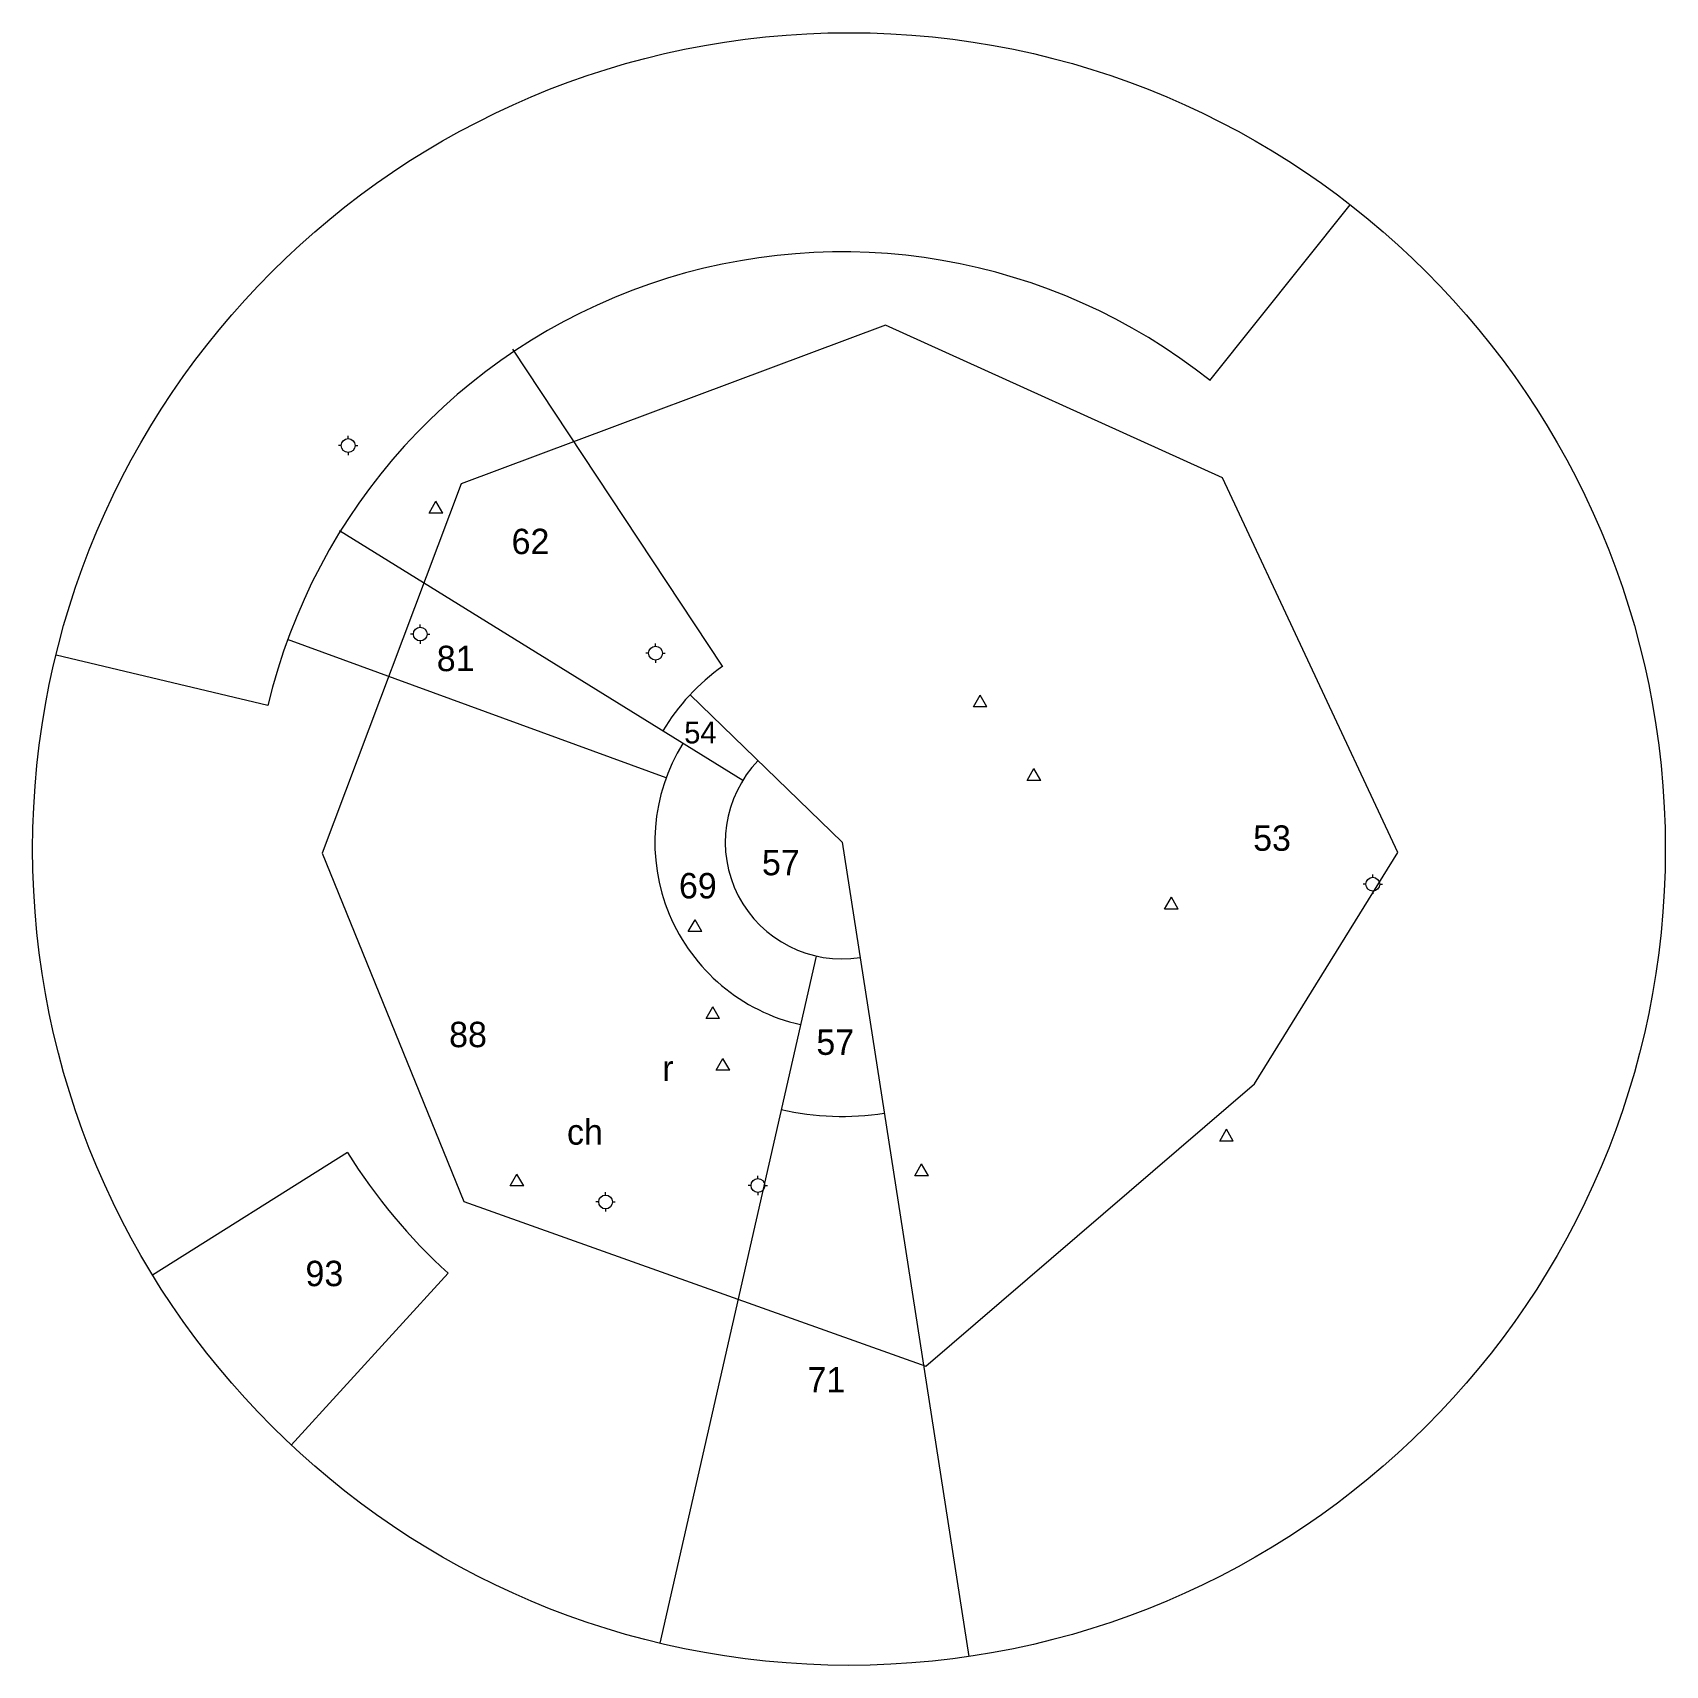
# Model space of a CAD drawing. Header units: inches. Extents: x -156 to 144, y -133 to 167.
import ezdxf

# ---------------------------------------------------------------- set-up
doc = ezdxf.new("R2010")
doc.units = ezdxf.units.IN
doc.header["$LTSCALE"] = 9.6
doc.header["$MEASUREMENT"] = 0
doc.header["$PDMODE"] = 1
doc.header["$PDSIZE"] = -2
doc.layers.add('lines', color=7, linetype='Continuous', lineweight=5)
doc.styles.add('MD11 DU', font='MD11 DU')

# ---------------------------------------------------------------- blocks, each defined once
blk = doc.blocks.new('Group')
at = {"layer": 'lines', "color": 7, "linetype": 'Continuous', "lineweight": 5}
for p, q in [((52.27, 6.23), (53.52, 8.4)), ((54.77, 6.23), (52.27, 6.23)), ((54.77, 6.23), (53.52, 8.4))]:
    blk.add_line(p, q, dxfattribs=at)
blk = doc.blocks.new('Group-1')
at = {"layer": 'lines', "color": 7, "linetype": 'Continuous', "lineweight": 5}
for p, q in [((62.38, -36.38), (63.62, -34.21)), ((64.87, -36.38), (63.62, -34.21)), ((64.87, -36.38), (62.38, -36.38))]:
    blk.add_line(p, q, dxfattribs=at)
blk = doc.blocks.new('Group-2')
at = {"layer": 'lines', "color": 7, "linetype": 'Continuous', "lineweight": 5}
for p, q in [((6.37, -42.75), (7.62, -40.58)), ((8.87, -42.75), (7.62, -40.58)), ((8.87, -42.75), (6.37, -42.75))]:
    blk.add_line(p, q, dxfattribs=at)
blk = doc.blocks.new('Group-3')
at = {"layer": 'lines', "color": 7, "linetype": 'Continuous', "lineweight": 5}
for p, q in [((-30.12, -23.38), (-28.88, -21.21)), ((-27.63, -23.38), (-30.12, -23.38)), ((-27.63, -23.38), (-28.88, -21.21))]:
    blk.add_line(p, q, dxfattribs=at)
blk = doc.blocks.new('Group-4')
at = {"layer": 'lines', "color": 7, "linetype": 'Continuous', "lineweight": 5}
for p, q in [((-32, -13.87), (-30.75, -11.71)), ((-29.5, -13.87), (-30.75, -11.71)), ((-29.5, -13.87), (-32, -13.87))]:
    blk.add_line(p, q, dxfattribs=at)
blk = doc.blocks.new('Group-5')
at = {"layer": 'lines', "color": 7, "linetype": 'Continuous', "lineweight": 5}
for p, q in [((-35.25, 2.13), (-34, 4.29)), ((-32.75, 2.13), (-34, 4.29)), ((-32.75, 2.13), (-35.25, 2.13))]:
    blk.add_line(p, q, dxfattribs=at)
blk = doc.blocks.new('Group-6')
at = {"layer": 'lines', "color": 7, "linetype": 'Continuous', "lineweight": 5}
for p, q in [((27, 29.87), (28.25, 32.04)), ((29.5, 29.87), (28.25, 32.04)), ((29.5, 29.87), (27, 29.87))]:
    blk.add_line(p, q, dxfattribs=at)
blk = doc.blocks.new('Group-7')
at = {"layer": 'lines', "color": 7, "linetype": 'Continuous', "lineweight": 5}
for p, q in [((17.13, 43.38), (18.38, 45.54)), ((19.62, 43.38), (18.38, 45.54)), ((19.62, 43.38), (17.13, 43.38))]:
    blk.add_line(p, q, dxfattribs=at)
blk = doc.blocks.new('Group-8')
at = {"layer": 'lines', "color": 7, "linetype": 'Continuous', "lineweight": 5}
for p, q in [((-82.87, 79), (-81.63, 81.17)), ((-80.38, 79), (-81.63, 81.17)), ((-80.38, 79), (-82.87, 79))]:
    blk.add_line(p, q, dxfattribs=at)
blk = doc.blocks.new('Group-9')
at = {"layer": 'lines', "color": 7, "linetype": 'Continuous', "lineweight": 5}
for p, q in [((-51.72, -47.58), (-52.22, -47.58)), ((-50.45, -46.3), (-50.45, -45.8)), ((-49.17, -47.58), (-48.67, -47.58)), ((-50.45, -48.85), (-50.45, -49.35))]:
    blk.add_line(p, q, dxfattribs=at)
blk.add_circle((-50.45, -47.58), 1.27, dxfattribs=at)
blk = doc.blocks.new('Group-10')
at = {"layer": 'lines', "color": 7, "linetype": 'Continuous', "lineweight": 5}
for p, q in [((-68, -44.62), (-66.75, -42.46)), ((-65.5, -44.62), (-68, -44.62)), ((-65.5, -44.62), (-66.75, -42.46))]:
    blk.add_line(p, q, dxfattribs=at)
blk = doc.blocks.new('Group-11')
at = {"layer": 'lines', "color": 7, "linetype": 'Continuous', "lineweight": 5}
for p, q in [((-23.74, -44.56), (-24.24, -44.56)), ((-22.46, -43.28), (-22.46, -42.78)), ((-21.19, -44.56), (-20.69, -44.56)), ((-22.46, -45.83), (-22.46, -46.33))]:
    blk.add_line(p, q, dxfattribs=at)
blk.add_circle((-22.46, -44.56), 1.27, dxfattribs=at)
blk = doc.blocks.new('Group-12')
at = {"layer": 'lines', "color": 7, "linetype": 'Continuous', "lineweight": 5}
for p, q in [((-41.27, 54.52), (-41.27, 55.02)), ((-42.55, 53.25), (-43.05, 53.25)), ((-41.27, 51.98), (-41.27, 51.48)), ((-40, 53.25), (-39.5, 53.25))]:
    blk.add_line(p, q, dxfattribs=at)
blk.add_circle((-41.27, 53.25), 1.27, dxfattribs=at)
blk = doc.blocks.new('Group-13')
at = {"layer": 'lines', "color": 7, "linetype": 'Continuous', "lineweight": 5}
for p, q in [((-84.5, 58.05), (-84.5, 58.55)), ((-85.77, 56.77), (-86.27, 56.77)), ((-84.5, 55.5), (-84.5, 55)), ((-83.23, 56.77), (-82.73, 56.77))]:
    blk.add_line(p, q, dxfattribs=at)
blk.add_circle((-84.5, 56.77), 1.27, dxfattribs=at)
blk = doc.blocks.new('Group-14')
at = {"layer": 'lines', "color": 7, "linetype": 'Continuous', "lineweight": 5}
for p, q in [((-97.75, 92.67), (-97.75, 93.17)), ((-99.02, 91.4), (-99.52, 91.4)), ((-97.75, 90.12), (-97.75, 89.62)), ((-96.48, 91.4), (-95.98, 91.4))]:
    blk.add_line(p, q, dxfattribs=at)
blk.add_circle((-97.75, 91.4), 1.27, dxfattribs=at)
blk = doc.blocks.new('Group-15')
at = {"layer": 'lines', "color": 7, "linetype": 'Continuous', "lineweight": 5}
for p, q in [((90.51, 12.07), (90.51, 12.57)), ((89.24, 10.8), (88.74, 10.8)), ((90.51, 9.53), (90.51, 9.03)), ((91.79, 10.8), (92.29, 10.8))]:
    blk.add_line(p, q, dxfattribs=at)
blk.add_circle((90.51, 10.8), 1.27, dxfattribs=at)

msp = doc.modelspace()

# ---------------------------------------------------------------- linework, layer by layer
at = {"layer": 'lines', "color": 7, "linetype": 'Continuous', "lineweight": 5}
for p, q in [((60.6, 103.34), (86.38, 135.66)), ((-28.94, 50.84), (-67.5, 109.1)), ((-25.26, 29.86), (-99.32, 75.75)), ((-39.32, 30.35), (-108.91, 55.75)), ((-112.5, 43.63), (-151.43, 52.88)), ((-7, 18.55), (-34.91, 45.62)), ((-7, 18.55), (16.29, -131.09)), ((-11.77, -2.39), (-40.5, -128.63)), ((-97.88, -38.52), (-133.68, -61)), ((-79.38, -60.68), (-108.21, -92.25))]:
    msp.add_line(p, q, dxfattribs=at)
msp.add_lwpolyline([(8.38, -77.75), (68.75, -25.87), (95.12, 16.62), (62.88, 85.5), (1, 113.5), (-77, 84.38), (-102.5, 16.5), (-76.5, -47.5)], close=True, dxfattribs=at)
msp.add_circle((-5.73, 17.27), 149.99, dxfattribs=at)
for centre, radius, start, end in [((-7, 18.55), 108.44, 51.4345, 166.6288), ((-6.26, 18.81), 39.25, 125.2947, 149.1052), ((-7, 18.55), 34.41, 148.2172, 257.1772), ((-7, 18.55), 21.48, 135.872, 278.8453), ((-7, 18.55), 50.4, 257.1772, 278.8453), ((-7, 18.55), 107.31, 212.127, 227.5897)]:
    msp.add_arc(centre, radius, start, end, dxfattribs=at)
msp.add_point((-7, 18.55), dxfattribs=at)

# ---------------------------------------------------------------- block references
at = {"layer": 'lines', "color": 7}
for name in ['Group-14', 'Group-8', 'Group-13', 'Group-12', 'Group-7', 'Group-6', 'Group-15', 'Group', 'Group-5', 'Group-4', 'Group-3', 'Group-1', 'Group-2', 'Group-10', 'Group-11', 'Group-9']:
    msp.add_blockref(name, (0, 0), dxfattribs=at)

# ---------------------------------------------------------------- texts
at = {"layer": 'lines', "color": 7, "attachment_point": 5, "line_spacing_factor": 0.60241, "style": 'MD11 DU'}
for s, insert, char_height in [('62', (-64.25, 73.75), 4.667), ('81', (-78, 52.25), 4.667), ('54', (-33.03, 38.65), 4), ('53', (72, 19.25), 4.667), ('57', (-18.25, 14.75), 4.667), ('69', (-33.5, 10.5), 4.667), ('88', (-75.73, -16.84), 4.667), ('57', (-8.25, -18.25), 4.667), ('r', (-39, -23), 4.67), ('ch', (-54.25, -34.75), 4.667), ('93', (-102.12, -60.75), 4.667), ('71', (-9.87, -80.25), 4.667)]:
    msp.add_mtext(s, dxfattribs=dict(at, insert=insert, char_height=char_height))

doc.saveas('drawing.dxf')
